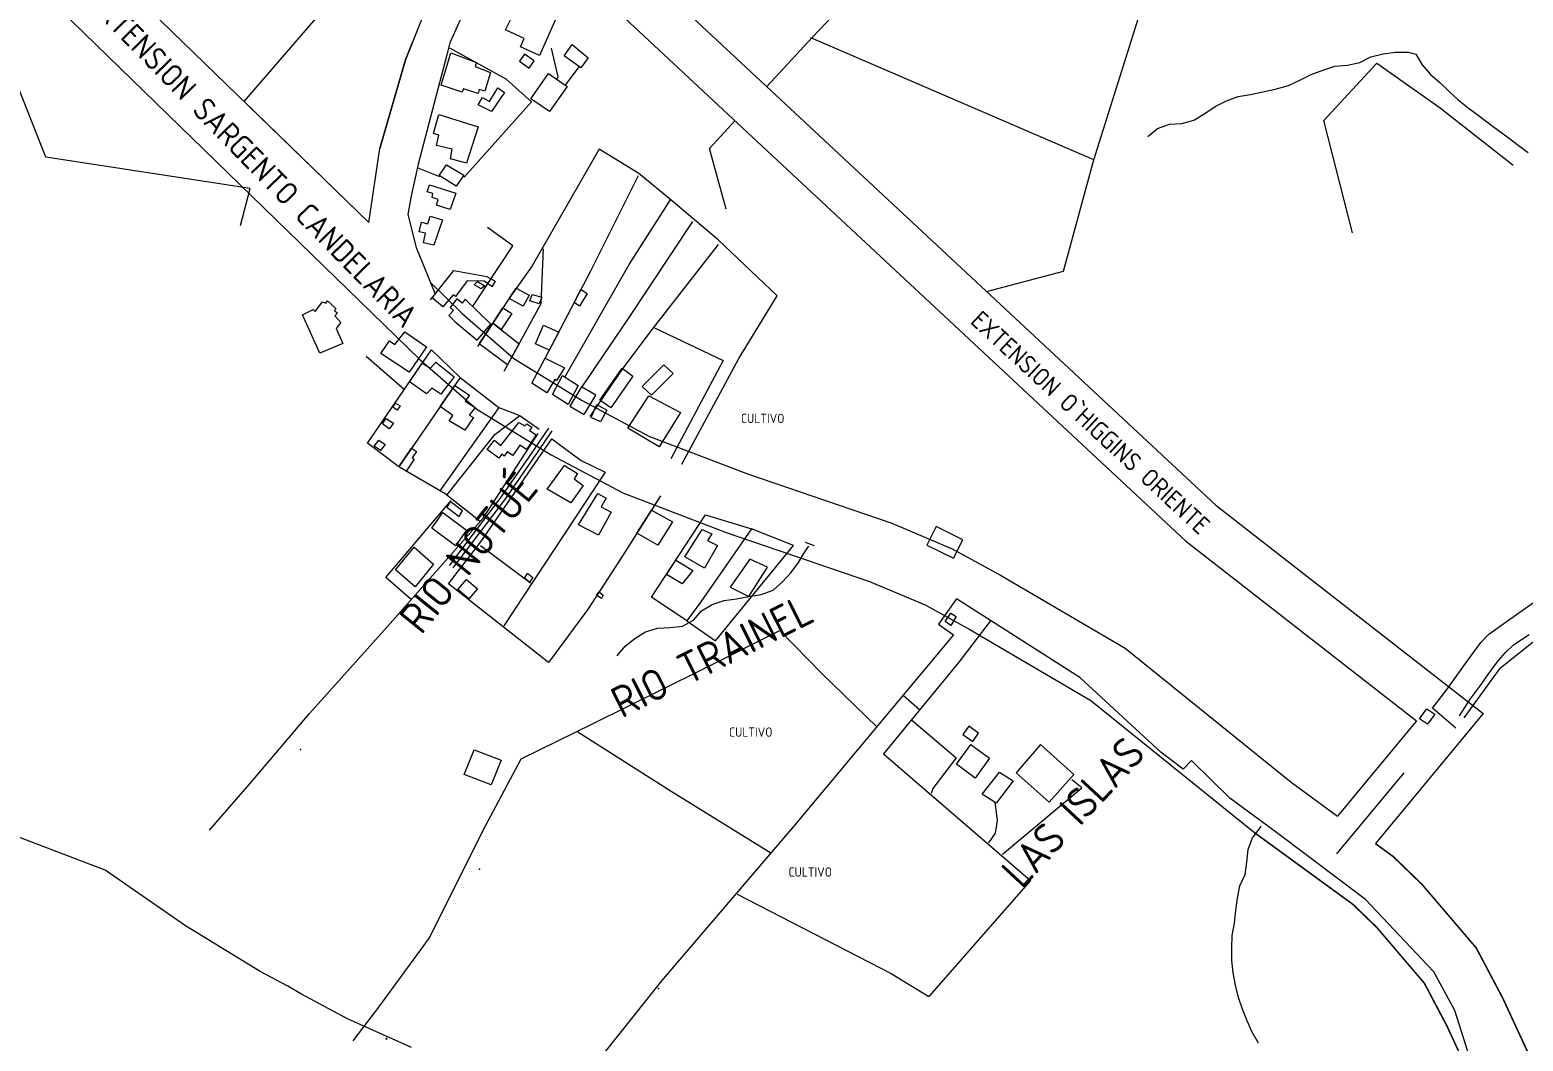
# Model space of a CAD drawing. Header units: inches. Extents: x 725.5 to 800.4, y -655.3 to -591.9.
# Drawn here: x 732.13 to 740.86, y -612.09 to -606.18 of the extents above; entities that cross this region are included whole.
import ezdxf

# ---------------------------------------------------------------- set-up
doc = ezdxf.new("R2010")
doc.units = ezdxf.units.IN
doc.header["$MEASUREMENT"] = 0
doc.layers.add('DIBUJO', color=2, linetype='Continuous')
doc.layers.add('escaleras', color=2, linetype='Continuous')
doc.styles.get("Standard").update_dxf_attribs({"font": 'isocp2.shx'})

# ---------------------------------------------------------------- blocks, each defined once
blk = doc.blocks.new('CRUZ')
at = {"layer": 'DIBUJO', "color": 7, "lineweight": -3}
for p, q in [((-0.2186156304733231, 0), (0.2186156304733231, 0)), ((0, 0.2186156304733231), (0, -0.2186156304733231))]:
    blk.add_line(p, q, dxfattribs=at)
at = {"layer": 'DIBUJO', "color": 7, "lineweight": -3, "const_width": 0.05}
blk.add_lwpolyline([(-0.025000000000091, 0, 1), (0.025000000000091, 0, 1)], format="xyb", close=True, dxfattribs=at)

msp = doc.modelspace()

# ---------------------------------------------------------------- linework, layer by layer
at = {"layer": 'escaleras', "color": 7, "lineweight": 13}
for p, q in [((734.4500218002029, -607.1266666571921, -0.4768316706453121), (734.463285474467, -607.0852222443268, -0.4768316706453121)), ((734.463285474467, -607.0852222443268, -0.4768316706453121), (734.617039804503, -607.1344290543478, -0.4768316706453121)), ((734.4831987364961, -607.136124426023, -0.4768316706453121), (734.4500218002029, -607.1266666571921, -0.4768316706453121)), ((734.4784583957874, -607.1597676691217, -0.4768316706453121), (734.4831987364961, -607.136124426023, -0.4768316706453121)), ((734.5132099969819, -607.1708005537791, -0.4768316706453121), (734.4784583957874, -607.1597676691217, -0.4768316706453121)), ((734.503734764232, -607.2039015657089, -0.4768316706453121), (734.5132099969819, -607.1708005537791, -0.4768316706453121)), ((734.617039804503, -607.1344290543478, -0.4768316706453121), (734.5843042102761, -607.2291199246337, -0.4768316706453121)), ((734.4530785026595, -607.3135984795852, -0.4768316706453121), (734.4672995247855, -607.2678894671718, -0.4768316706453121)), ((734.4672995247855, -607.2678894671718, -0.4768316706453121), (734.5383882894121, -607.2899552364862, -0.4768316706453121)), ((734.5843042102761, -607.2291199246337, -0.4768316706453121), (734.503734764232, -607.2039015657089, -0.4768316706453121)), ((734.4025257657688, -607.3593074919982, -0.4768316706453121), (734.4167467878948, -607.3041407107543, -0.4768316706453121)), ((734.4404430427708, -607.3687652608292, -0.4768316706453121), (734.4025257657688, -607.3593074919982, -0.4768316706453121)), ((734.4167467878948, -607.3041407107543, -0.4768316706453121), (734.4530785026595, -607.3135984795852, -0.4768316706453121)), ((734.4278021342147, -607.4239320420737, -0.4768316706453121), (734.4404430427708, -607.3687652608292, -0.4768316706453121)), ((734.5383882894121, -607.2899552364862, -0.4768316706453121), (734.4878355525216, -607.4381175163414, -0.4768316706453121)), ((734.4878355525216, -607.4381175163414, -0.4768316706453121), (734.4278021342147, -607.4239320420737, -0.4768316706453121)), ((735.3334813197082, -609.0720324879547, -0.4768316706453121), (735.4473814564835, -608.889674432319, -0.4768316706453121)), ((735.4473814564835, -608.889674432319, -0.4768316706453121), (735.4950603350864, -608.916103022656, -0.4768316706453121)), ((735.4950603350864, -608.916103022656, -0.4768316706453121), (735.4659230143582, -608.9663177710112, -0.4768316706453121)), ((735.5241976558146, -608.9980319371772, -0.4768316706453121), (735.4500306026208, -609.1328183879677, -0.4768316706453121)), ((735.4659230143582, -608.9663177710112, -0.4768316706453121), (735.5241976558146, -608.9980319371772, -0.4768316706453121)), ((735.4500306026208, -609.1328183879677, -0.4768316706453121), (735.3334813197082, -609.0720324879547, -0.4768316706453121)), ((735.9564546568204, -609.2601284372646, -0.4768316706453121), (736.0571107063007, -609.098913396137, -0.4768316706453121)), ((736.0571107063007, -609.098913396137, -0.4768316706453121), (736.1127362016198, -609.1253423420698, -0.4768316706453121)), ((736.5917033022906, -609.1930321343544, -0.4768316706453121), (736.3448551141676, -609.0964635882998, 0.3882484849731254)), ((736.1471709929272, -609.1940569614225, -0.4768316706453121), (736.0703547935962, -609.3262002687028, -0.4768316706453121)), ((736.1127362016198, -609.1253423420698, -0.4768316706453121), (736.0888963514708, -609.1649852275751, -0.4768316706453121)), ((736.0888963514708, -609.1649852275751, -0.4768316706453121), (736.1471709929272, -609.1940569614225, -0.4768316706453121)), ((736.1340712488391, -609.7503797997751, 0.4344534856046879), (736.5917033022906, -609.1930321343544, -0.4768316706453121)), ((736.0703547935962, -609.3262002687028, -0.4768316706453121), (735.9564546568204, -609.2601284372646, -0.4768316706453121)), ((736.3345405634576, -609.2730066944114, -0.4768316706453121), (736.2209880038583, -609.4362873914854, -0.4768316706453121)), ((736.4380733687151, -609.3196580173503, -0.4768316706453121), (736.3345405634576, -609.2730066944114, -0.4768316706453121)), ((736.3304076904299, -609.4910331110568, -0.4768316706453121), (736.4380733687151, -609.3196580173503, -0.4768316706453121)), ((736.2209880038583, -609.4362873914854, -0.4768316706453121), (736.3304076904299, -609.4910331110568, -0.4768316706453121)), ((735.9666510699268, -609.633492424058, 0.382775634387342), (736.1340712488391, -609.7503797997751, 0.4344534856046879))]:
    msp.add_line(p, q, dxfattribs=at)
at = {"layer": 'escaleras', "color": 7, "lineweight": 13, "elevation": -0.4768316706453121}
for points in [[(735.1110865267359, -605.2771843661976), (739.0596670866452, -608.9583581436352), (740.6217878354164, -610.1759529942744), (739.992765330595, -610.9354973007097)], [(732.0608358848755, -605.3181414006915), (734.1075089342246, -607.3065972096322)], [(733.3792185060754, -606.5990228694562), (734.5068266897885, -605.2907929932352), (734.5874109618047, -605.4043673917511), (734.6339364432014, -605.5709306163379), (734.322232084535, -606.3544724572752), (734.1720474427472, -606.8741651864877)], [(734.9414293226957, -605.4927800474036), (738.8820762230874, -609.1665574506428), (740.2316211610533, -610.2184601082741), (739.7713354287224, -610.7742548606799)], [(731.808736829929, -605.5814352125187), (734.4069671519329, -608.105759348412), (734.7400492522565, -608.3957266312491), (735.1733018277376, -608.6630206212384), (735.5936807254678, -608.8864052276037), (736.1972505726435, -609.1172147144445), (737.0354989550084, -609.4033033876945), (737.3596840837091, -609.5407676885828), (737.6212997154717, -609.6838445533928), (738.329562788568, -610.098484134307), (739.2847458826801, -610.8708433589604)], [(733.3792185060754, -606.5990228694562), (734.1075089342246, -607.3065972096322), (734.1720474427472, -606.8741651864877), (734.322232084535, -606.3544724572752), (734.3649828377568, -606.2470084358401)], [(734.4683454862814, -607.657169831988), (734.653824992144, -607.8373734072436), (734.9568624373615, -608.1011850756017), (735.3547099740805, -608.3466360238865), (735.7448767920098, -608.553966271691), (736.3212593972854, -608.7743791600567), (737.1656875811702, -609.0625769590223), (737.5186787546355, -609.2122558942523), (737.8008700115503, -609.3665855114975), (738.5290210196071, -609.7928681179072), (739.4993189614397, -610.576175926705)], [(739.4993189614397, -610.576175926705), (739.7713354287224, -610.7742548606799)], [(740.1577124973253, -610.5220142349443), (739.7655757404809, -610.995519139335)]]:
    msp.add_lwpolyline(points, dxfattribs=at)
at = {"layer": 'escaleras', "color": 7, "lineweight": 13, "elevation": -0.4768316706453121, "flags": 128}
for points in [[(738.6620166786616, -606.8025414538296), (738.7191663780502, -606.7565073920673), (738.7884233208966, -606.7308651764636), (738.861400512491, -606.7276956355769), (738.9318911349571, -606.70751914432), (738.9949031682082, -606.6688866134883), (739.0558399682258, -606.6279491509106), (739.1219122792862, -606.59538661761), (739.1901937460503, -606.5690171053315), (739.2624153911228, -606.5577077284651), (739.3341397114324, -606.5429969797684), (739.4056153784755, -606.52658551782), (739.4851050329869, -606.505542212125), (739.5514259973179, -606.4746803556329), (739.6170105885662, -606.4417541648713), (739.6856554758491, -606.4148979716576), (739.7554097070066, -606.3926571279013), (739.8283773118803, -606.3864498361513), (739.9004650344848, -606.3712523882897), (739.9660496257331, -606.338326197528), (740.0369132372126, -606.3207007579359), (740.1102346576625, -606.3109690161743), (740.1834605025253, -606.3095001520793), (740.2296032988305, -606.3219323598285), (740.2666613476093, -606.38517221436), (740.3139137794005, -606.4408600301042), (740.3698973983035, -606.4879048529089), (740.4221226767418, -606.5389663108554), (740.4764136199173, -606.5892949679484), (740.5343385860401, -606.6347566515034), (740.59213919819, -606.6793679784325), (740.6506666331559, -606.723005925211), (740.7095574521907, -606.7661571910718), (740.7680848689324, -606.8097951196371), (740.8266123038983, -606.8534330664495), (740.885503122933, -606.8965843140631)], [(734.5806254596291, -609.3092107628179), (734.5872230001296, -609.3003747596977), (734.8820464391763, -608.911617486559), (735.0434766314029, -608.6781672073221), (735.1598057902864, -608.5081375815932)], [(734.6008151280721, -609.3242857339725), (734.6073563511494, -609.3155251852437), (734.9024566933033, -608.9264027783802), (735.0642367279004, -608.6924465718383), (735.1806012811016, -608.5223652397992)], [(735.5597836993146, -609.8377567548999), (735.6058303914873, -609.7811713779472), (735.6631044448511, -609.7359876728109), (735.7257530758054, -609.6978418411779), (735.7955073069629, -609.6756010156515), (735.8689722365993, -609.6727951139789), (735.9416911882046, -609.6648871272071), (736.006175985847, -609.6303832831445), (736.0531981358806, -609.5745252028668), (736.1159711025842, -609.5372297278595), (736.1860887542605, -609.5145022031514), (736.258434716852, -609.504043182928), (736.3304076904299, -609.4910331110568), (736.4025049997551, -609.4788733957951), (736.471522857828, -609.4545682177858), (736.5265973239846, -609.406229224244), (736.5760581277685, -609.3521893948111), (736.6200295867094, -609.2932990678655), (736.6577848962113, -609.230531641771), (736.6799427401096, -609.1978054052229)], [(734.3579878698827, -612.1272631009491), (733.9844377207849, -611.9598521291534), (733.7148487524366, -611.8158073796283), (733.6345446713568, -611.7693117637784), (733.4726262172305, -611.6835868047523), (733.0361081249139, -611.4154004355901), (732.5665276244143, -611.0898975495979), (727.778005411705, -609.2640852981898)], [(739.3081268943918, -612.1014039551796), (739.2719199677244, -612.0380410407143), (739.2417856995291, -611.9716294217355), (739.2161461448876, -611.9032655201142), (739.1925722549851, -611.8341688176391), (739.1748319387879, -611.7633604482621), (739.1617106718851, -611.6914501346553), (739.15284503376, -611.6189245942141), (739.1521273055693, -611.5456552810386), (739.1544506817525, -611.4723804637187), (739.1678483232172, -611.4005437819528), (739.1757661883275, -611.3268943353082), (739.1859983896734, -611.2542127828317), (739.2007348912915, -611.1826166985762), (739.231422929247, -611.1160952150539), (739.2411673925506, -611.0430500233632), (739.2483584712991, -610.9703739750483), (739.2730790313137, -610.901676087433), (739.3180259298831, -610.8435130571623), (739.3252939393245, -610.8337791283337)]]:
    msp.add_lwpolyline(points, dxfattribs=at)
at = {"layer": 'escaleras', "color": 7, "lineweight": 13, "const_width": 0.009112851562500001, "elevation": -0.4768316706453121}
for points in [[(739.2847458826801, -610.8708433589604), (739.861068200002, -611.2905139450132), (739.9995484365999, -611.424320023449), (740.278324446047, -611.7510016994515), (740.4102998141458, -612.0006793089432), (740.6285280414344, -612.4724234758627)], [(739.992765330595, -610.9354973007097), (740.0961299137172, -611.0107660763099), (740.2654452607238, -611.1743664799378), (740.581758058408, -611.5450353731944), (740.7370759138199, -611.8388734689582), (740.960038701888, -612.3208523404313)]]:
    msp.add_lwpolyline(points, dxfattribs=at)
at = {"layer": 'escaleras', "color": 7, "lineweight": 13}
for points in [[(733.3581267628967, -607.3235961533678, 0.3403300130879687), (733.4154183129349, -607.1071176124291, 0.3345597372528913), (732.2198735538782, -606.9238492369094, 0.3555150310321099), (732.0570942768795, -606.5089352365964, 0.3236265753650789), (731.9978646420236, -605.5361985500227, 0.3151229726066405), (732.7171147137501, -604.4388205810476, 0.3382041306240627)], [(735.1049025728397, -605.4936563689515, 0.3054046267349222), (734.9507134160143, -605.4737849030595, 0.3306116672162507), (734.7240371202972, -605.9375619040848, 0.3585519617181255), (734.581212473075, -606.254975701202, 0.3822405095178903), (734.5634190471771, -606.3253276442871, 0.3770776052394534), (734.3974520400268, -606.9655344818725, 0.3828479539773441), (734.3539721829768, -607.1597493969474, 0.3770776052394534), (734.3364601801611, -607.2587819625965, 0.3713073294043758), (734.3842319169108, -607.4521105434966, 0.3634111711053911), (734.4933687576992, -607.7181737136575, 0.3597667777342183)], [(736.4344016012642, -606.5108815588296, 0.2501865674428834), (736.7012104771159, -606.2224696128965, 0.2736229736882037), (737.3163471128001, -605.5762499700563, 0.361188382577969)], [(737.718935600261, -607.7084240178451, 0.2018953244281753), (738.1687970384088, -607.5902104323518, 0.176936238283985), (738.3473290822282, -606.9402947627061, 0.1924425935999226), (738.6529259348757, -605.9646239201907, 0.2252795695346883)], [(738.3473290822282, -606.9402947627061, 0.1942668771285166), (736.6925844523098, -606.2258874790163, 0.2678461001485941)], [(734.5789493692926, -606.2840693911064, 0.3649296820126567), (734.908709549306, -606.4664383099466, 0.3685740753838281), (735.0588260269648, -606.6009327901868, 0.3533890756653906), (734.6647434585468, -607.0413987159701, 0.3533890756653906)], [(735.20661258541, -606.4674716890767, 0.3597667777342183), (735.2152137503566, -606.4536748864807, 0.3576408952703125), (735.1752200328996, -606.28693939256, 0.3576408952703125)], [(735.2583751132443, -606.5037350243113, 0.3227155089172661), (735.3382444638307, -606.3962702277458, 0.3205895535505479)], [(739.858957654157, -607.3654018337775, -0.01066045011335959), (739.6908407430647, -606.7089431367233, 0.04041936110734468), (740.0003437101809, -606.3737452270481, -0.01370091658578132), (740.3710938063608, -606.6357805350502, -0.08758421723679644), (740.7969383076115, -606.9714730174035, -0.08758421723679644)], [(736.1963920905262, -607.2280272367967, 0.2024760983300782), (736.0989305440289, -606.873515148558, 0.22071889716461), (736.248749523862, -606.711565575578, 0.2338789483938806)], [(735.9376385026335, -608.718114868414, 0.3785190031967972), (736.2707905224491, -608.0994851127112, 0.3265270502117973), (736.4946830242699, -607.7345503098547, 0.2115974977473448), (736.1509773928329, -607.4078227592516, 0.2280160312789847), (735.8753245138121, -607.1750211327804, 0.2371374306962499), (735.6870133778527, -607.0194637177456, 0.2137258224554696), (735.4555624946881, -606.8779579006249, 0.2125096759630472), (735.0622399198678, -607.5582744987264, 0.2733189325086729), (734.926605549461, -607.7511130451367, 0.3371686919781257), (734.7435571399554, -608.0298233952187, 0.361188382577969)], [(734.3943111317025, -606.9865010026851, 0.376773910348282), (734.5217491664803, -607.0371925699925, 0.3710036345132035)], [(735.1384036569447, -608.0988824069411, 0.3572357743412502), (735.4034380043918, -607.5914380974799, 0.2578125954184373), (735.6852251265376, -607.0310104114872, 0.2143339594916411)], [(735.2549152368903, -608.2103144834252, 0.3508507637654692), (735.6309093417287, -607.5511719239854, 0.2462588301135165), (735.8708202135421, -607.1739356828064, 0.2264957889299227)], [(734.7182215353644, -607.7926579522035, 0.3385078255152341), (734.9497718215133, -607.4425596371552, 0.275945821325782), (734.8013590643576, -607.3347738859834, 0.2887011890120311)], [(735.3548420831193, -608.2666362073433, 0.3675733202509378), (735.6261872260792, -607.8666207898193, 0.3110206948958596), (736.0025931771291, -607.2994606748781, 0.1805848053411716)], [(734.8988011822536, -608.1742918003739, 0.3807219986106247), (735.1152661997301, -607.7799941322205, 0.299938045791016), (735.1292156061314, -607.4595639994643, 0.2610645711756255)], [(735.4025830184316, -608.4386083467481, 0.3879444437935946), (735.5908721195182, -608.1630478173532, 0.3776068978839069), (735.7585240564707, -607.9395308926048, 0.3186218519640631), (736.1521538437418, -607.4337022917312, 0.2070368436029685)], [(734.4696566622902, -607.7572782537534, 0.3634111711053911), (734.4778347722173, -607.7459398980275, 0.3634111711053911)], [(735.7779277779166, -607.9206617674761, 0.3189258931435939), (736.180446532214, -608.1116777982539, 0.3426415425639063), (735.8741883781558, -608.6874658334693, 0.3925051890664848)], [(734.7582477857031, -609.0538361291633, 0.5199006486001565), (734.5544399905018, -608.8911858354672, 0.5119953956753124), (734.282775915964, -608.7333224497927, 0.4761179168167194), (734.1004988911183, -608.5951564016318, 0.4487537732420323), (734.4736917418335, -608.0506029932225, 0.3867282973011721)], [(734.4736917418335, -608.0506029932225, 0.3867282973011721), (734.6424364919474, -608.2120282098348, 0.4004103690885157), (734.868398303648, -608.3873237697338, 0.4274704714836721), (734.9907987358569, -608.4338841169007, 0.4308149973613279), (735.104668974002, -608.5142396745815, 0.4162207655839854)], [(734.3149007225489, -608.2823067580189, 0.4335656387026567), (734.0917971749657, -608.0880396992136, 0.4311360795732815)], [(734.6424364919474, -608.2120282098348, 0.4004103690885157), (734.282775915964, -608.7333224497927, 0.4870635997625787)], [(734.868398303648, -608.3873237697338, 0.4274704714836721), (734.6358699169169, -608.7139984840156, 0.4974012185750787), (734.5240699910644, -608.8735378871174, 0.5071306821257034)], [(734.5645899757005, -608.8992861034031, 0.5135156380243755), (734.8471115390072, -608.5419231324702, 0.4572670356231248), (734.8535475815528, -608.5383877105785, 0.4572670356231248), (734.9907987358569, -608.4338841169007, 0.4308149973613279)], [(733.1766844570299, -610.8573996031253, 0.5338867615670307), (733.4109728452348, -610.5873454414078, 0.6095942910695312), (733.7620754694117, -610.1740628784435, 0.5576024109873435), (734.2338656195402, -609.6499881069808, 0.5500012539191413), (734.7764041218024, -609.0331948277952, 0.5189884703844527), (735.0976879464818, -608.5378252653747, 0.4092277455519535)], [(735.8130219889582, -608.9037369477095, 0.3876404026140624), (735.5981665926782, -609.2413156445161, 0.4633479503422662), (735.3868112786519, -609.5701392967724, 0.4828069685720312), (735.1593321771657, -609.8778492921273, 0.4642601285579697), (734.5736178590354, -609.4176546441588, 0.5527376427606255), (734.7635807357915, -609.1713750190904, 0.5287179521607822), (735.1788036982299, -608.5695144047551, 0.4077075032028904), (735.3499964154316, -608.6971554009638, 0.4232138402931258), (735.4888840373934, -608.7643426876373, 0.4232138402931258), (734.8976035166239, -609.6630060159216, 0.5022659138989854)], [(734.3585982309459, -609.5103907032446, 0.547872856308203), (734.2083203464596, -609.3801602173552, 0.5536498027506246), (734.5902068393408, -608.9307335335099, 0.5089549656542972)], [(740.5120132843837, -610.2002691066479, 0.1954830782980477), (740.723483602596, -609.907898300462, 0.1942668771285166), (740.9632522956987, -609.7169373477623, 0.194570900082344), (741.1512746089418, -609.5881615463729, 0.1723755112367967), (741.4339538063538, -609.4261640244572, 0.1149107623431249), (742.0557742447884, -609.1851799321228, 0.04923670111937584), (742.2656011149006, -609.1044827701053, 0.03920315993781354), (742.770014435239, -609.0115885665734, -0.01643734187867096), (743.1372045959564, -608.9163905065989, -0.03741652955468711)], [(735.0526413533169, -609.4126581405343, 0.5034821332942186), (734.7619551488785, -609.1959229999237, 0.527197709811719)], [(736.6587025785902, -609.1743923024567, 0.3368646507985937), (736.711797915641, -609.1927659436244, 0.3377767561114853)], [(740.4631837095982, -610.2615983971708, 0.206124665387266), (740.3259597480445, -610.1433738562988, 0.2006518148014854), (740.4110050525114, -610.0325245102152, 0.2109894336139853), (740.5288519568222, -609.8696095975278, 0.22071889716461), (740.6080636693623, -609.7604719365934, 0.2216310753803125), (740.6547415905379, -609.71117602073, 0.2216310753803125), (740.7842466023071, -609.6190804493002, 0.2076449077363279), (741.0078249112304, -609.4630221554892, 0.1787605218125791)], [(740.5555015070294, -612.2245495452843, 0.3940253585127348), (740.4562232224472, -611.9111111749818, 0.3554114908126562), (740.3331330202811, -611.6844740463066, 0.3554114908126562), (739.9336538211674, -611.261611178951, 0.3423375013843756), (739.4215292787397, -610.8767414118613, 0.3228785560574225), (739.1423095020359, -610.6700709237027, 0.3508507637654692), (738.916567328284, -610.4487226206853, 0.3827756343873434), (738.8684358161546, -610.499965314995, 0.3912889696712505), (738.7399145549404, -610.4026247871822, 0.3949375367284383), (738.2644838752898, -609.9655609075893, 0.3845999179159373), (737.5427704904333, -609.5054903766624, 0.4037548949661716), (737.4391057894265, -609.6524618452269, 0.4612196438598434), (737.5253094102296, -609.7159774728796, 0.4600034973674224), (736.5901069918318, -610.836288916998, 0.5819261245410153), (735.8184347858507, -611.7375867342315, 0.6597619787516408), (735.309425216568, -612.3786214926056, 0.7144903934809382)], [(737.7400039829047, -609.6358790616544, 0.3849040319982815), (737.5571943847897, -609.8746121338507, 0.4946647568307808), (737.1175559606086, -610.4105368382958, 0.5296301303764847), (737.9752989766946, -611.1500780409332, 0.4314230797203908), (737.3818652531336, -611.8289334115121, 0.4980092827084383)], [(734.0176090129788, -612.0882366866231, 0.7746915858932032), (734.1673395978235, -611.8907553063555, 0.73638177759836), (734.4631188109681, -611.4854708016201, 0.7366857276493756), (734.7732988447294, -610.8636292395794, 0.6357423063775006), (734.9985871802481, -610.4398810040228, 0.5907434281016412), (735.4190726139808, -610.2336479145131, 0.542400096850938), (736.048332784432, -609.9216884689026, 0.5080427874385935), (736.5107051123066, -609.6898626101291, 0.4563549303102343), (736.7589306956925, -609.9431274728423, 0.541791941589063), (737.0778851479313, -610.2519625408377, 0.5311503727255465)], [(740.4833903826222, -610.1887773269477, 0.1860576377012504), (740.5465837251676, -610.0919411225657, 0.1860576377012504), (740.6161079661766, -609.9967946230948, 0.1814969106540633), (740.6359706655046, -609.9691759575775, 0.1796726271254693), (740.6815104644239, -609.9061514579647, 0.1796726271254693), (740.712036111365, -609.865268909412, 0.1775443024173445), (740.755672909945, -609.8159784977274, 0.1760240600682814), (740.7990898154148, -609.7741005888367, 0.1741997765396874), (740.8911070527764, -609.713908381695, 0.1614298100652355)], [(737.23109279597, -610.0684297650537, 0.5275018056683597), (737.328694370541, -610.1531564842206, 0.5199006486001565)], [(737.2806260651495, -610.2117523567051, 0.5250693851035945), (737.5411988151492, -610.4339522192454, 0.5107792491828912), (737.4058895183846, -610.6141531178123, 0.5056104397766414), (737.3957622241848, -610.6429693031441, 0.5056104397766414)], [(736.458111856923, -610.9904566221709, 0.5883110804396875), (735.8760076860675, -610.6304038472872, 0.5983445851698445), (735.3303068056044, -610.2833843820661, 0.5509133592320318)], [(737.8120531581485, -610.9965410362369, 0.4694289379642187), (738.2766144294211, -610.6102718267283, 0.411660093213907), (738.2184408282557, -610.5631094481515, 0.4259502291346101)], [(737.7324099156365, -610.9303403433182, 0.478854378561016), (737.77237438084, -610.8737659382455, 0.460611561500782), (737.7841845088849, -610.7999879457013, 0.4615236668136724), (737.7686435065069, -610.6936946426689, 0.4645641697375006)], [(736.2618126139931, -611.2302101697196, 0.6026012892632041), (737.160895734903, -611.6937271811089, 0.5408798362761725), (737.3818652531336, -611.8289334115121, 0.5025699550785162)]]:
    msp.add_polyline3d(points, dxfattribs=at)
for points in [[(735.2149490402466, -606.0848263872731, 0.3805054043546879), (735.1050480504022, -606.3299620943079, 0.393263396542188), (734.9951470605581, -606.2800236677415, 0.3941746816984372), (735.0161066191521, -606.2313610403988, 0.3941746816984372), (734.9067524004021, -606.1792355294554, 0.390529541073438), (734.9433860636838, -606.1050569177479, 0.390529541073438), (734.9118555972776, -606.0884715279016, 0.390529541073438), (734.9348199832154, -606.052202378679, 0.3898005129484384), (734.9078459425884, -606.0403556716575, 0.3898005129484384), (734.9552327707153, -605.9574287224252, 0.3989133645109378), (735.2149490402466, -606.0848263872731, 0.3805054043546879)], [(734.737800132433, -606.3700586411862, 0.4189616379484377), (734.7290517949334, -606.3944810833709, 0.4189616379484377), (734.8190867683697, -606.4281986341455, 0.4189616379484377), (734.7855514746205, -606.5386463950924, 0.4189616379484377), (734.7538387511831, -606.528622258377, 0.4284390035734376), (734.7465484699327, -606.5519511583649, 0.4262519191984375), (734.6621634644638, -606.5247948607215, 0.4198729231046882), (734.6534151269643, -606.5432028208737, 0.4198729231046882), (734.5307561449331, -606.5034707880498, 0.414405212167188), (734.5867090535262, -606.313741218533, 0.4220600074796882), (734.737800132433, -606.3700586411862, 0.4189616379484377)], [(735.0740643550884, -606.3616748177494, 0.3814166895109385), (735.0184759605584, -606.3215782708711, 0.3786828340421884), (734.9885858074332, -606.3629506169566, 0.3786828340421884), (735.0449032300887, -606.4034116779064, 0.3786828340421884), (735.0740643550884, -606.3616748177494, 0.3814166895109385)], [(735.3483611871205, -606.4019536216549, 0.3196315559171874), (735.2503069043078, -606.331420150559, 0.3382217731046882), (735.2964179332147, -606.2663543903975, 0.3382217731046882), (735.3902803043089, -606.343813628679, 0.3136170738859384), (735.3483611871205, -606.4019536216549, 0.3196315559171874)], [(735.2679858363388, -606.510396555252, 0.3641022715421873), (735.1635525574329, -606.657113465405, 0.3641022715421873), (735.0551096238398, -606.5832993677521, 0.3641022715421873), (735.1589961316516, -606.434030859151, 0.3706635246671877), (735.2679858363388, -606.510396555252, 0.3641022715421873)], [(734.9021959746208, -606.5450253911795, 0.3980020793546872), (734.8261947925889, -606.6565666943065, 0.3980020793546872), (734.7478242691526, -606.6179282036796, 0.3980020793546872), (734.7737047675889, -606.575826829468, 0.3980020793546872), (734.8138013144651, -606.5980621872759, 0.4134939270109376), (734.8622816847759, -606.5184158646175, 0.4134939270109376), (734.9021959746208, -606.5450253911795, 0.3980020793546872)], [(734.7467307269641, -606.7460548966528, 0.4102133004484387), (734.6796601394652, -606.958384338049, 0.4058391316984384), (734.5847042261825, -606.9343264099356, 0.4122181277921879), (734.5952751339964, -606.8761864169595, 0.4122181277921879), (734.5043288754028, -606.856320400556, 0.4122181277921879), (734.5178158957151, -606.7945352669682, 0.4122181277921879), (734.4868322004014, -606.7865159575856, 0.4122181277921879), (734.5170868675895, -606.6740633693058, 0.4162277824796876), (734.7467307269641, -606.7460548966528, 0.4102133004484387)], [(734.663074749621, -607.0281887810194, 0.3877956856046878), (734.618239519934, -607.0932545411808, 0.3856086012296878), (734.5203674941529, -607.0318339216474, 0.3856086012296878), (734.5628333824334, -606.9687729888357, 0.3856086012296878), (734.663074749621, -607.0281887810194, 0.3877956856046878)], [(734.6831230230581, -607.6460401169635, 0.3509797652921881), (734.614594379308, -607.7380799177414, 0.3622797012296878), (734.601289616027, -607.7293315802502, 0.3622797012296878), (734.5411447957135, -607.7984069950944, 0.3823279746671877), (734.4775370918076, -607.7464637411781, 0.3697522395109384), (734.605299270714, -607.586806581807, 0.3506152512296876), (734.797398181652, -607.6205241325815, 0.3035929371671872), (734.8458785519653, -607.647862687269, 0.3035929371671872), (734.8280173629009, -607.6808512099349, 0.3035929371671872), (734.8269238207145, -607.6792108966563, 0.3035929371671872), (734.7820885910278, -607.6491384864931, 0.3035929371671872), (734.6831230230581, -607.6460401169635, 0.3509797652921881)], [(734.765320944152, -607.6932446880543, 0.3187202707609382), (734.7237663410265, -607.6708270732194, 0.3187202707609382), (734.7443613855579, -607.6495030005644, 0.3096074191984375), (734.7855514746205, -607.6764770411808, 0.3096074191984375), (734.765320944152, -607.6932446880543, 0.3187202707609382)], [(734.9696310761824, -607.6897818044702, 0.302134880917188), (735.0463612863401, -607.7298783513316, 0.302134880917188), (735.010821165245, -607.7953086255646, 0.302134880917188), (734.9280764730591, -607.7490153396262, 0.302134880917188), (734.9696310761824, -607.6897818044702, 0.302134880917188)], [(735.3837190511841, -607.7214945278948, 0.3001300535734375), (735.3401596207152, -607.7951263685204, 0.2955736277921879), (735.3080823832149, -607.7738022958656, 0.2873720613859375), (735.347632158995, -607.6981656279071, 0.2955736277921879), (735.3837190511841, -607.7214945278948, 0.3001300535734375)], [(733.9160031785274, -607.8075198466571, 0.4800177434171878), (733.9068903269648, -607.8211891240009, 0.4800177434171878), (733.9254805441526, -607.8339471161746, 0.4800177434171878), (733.9103532105577, -607.8507147630653, 0.4800177434171878), (733.9449820464956, -607.8899000247739, 0.4763726027921887), (733.9180080058708, -607.9259869169696, 0.4763726027921887), (733.9559174683702, -608.0125590068131, 0.5018885871671886), (733.8219585504017, -608.0697877146197, 0.5018885871671886), (733.7197123558708, -607.8459760802399, 0.4614275262296871), (733.7825910316512, -607.8148101278969, 0.4654371809171883), (733.7948022527456, -607.8259278068093, 0.4654371809171883), (733.8365391129026, -607.7690636130573, 0.4594226988859379), (733.8564051293084, -607.7779942075923, 0.4873080246671877), (733.8675228082144, -607.763595902123, 0.4873080246671877), (733.9160031785274, -607.8075198466571, 0.4800177434171878)], [(734.822185137902, -607.8990128763365, 0.3939924246671876), (734.6718230871205, -607.7535717654077, 0.3708457816984372), (734.6532328699327, -607.7776296935211, 0.3661070988859378), (734.6229782027448, -607.7521137091566, 0.3630087293546873), (734.6226136886839, -607.7524782232108, 0.3630087293546873), (734.5834284269649, -607.8020521357059, 0.3630087293546873), (734.583063912902, -607.8025989068044, 0.3630087293546873), (734.6029299293077, -607.8195488107052, 0.369387725448438), (734.5754091175885, -607.849256706814, 0.369387725448438), (734.6135008371216, -607.8866193982169, 0.3898005129484384), (734.7407162449334, -607.9928752474369, 0.394903709823438), (734.822185137902, -607.8990128763365, 0.3939924246671876)], [(734.9448441199329, -607.8366809716504, 0.3134348168546875), (734.8810541589952, -607.9299965716523, 0.3203605840421883), (734.8329383027451, -607.8937274224294, 0.3203605840421883), (734.8921718379014, -607.8035101919573, 0.3203605840421883), (734.9448441199329, -607.8366809716504, 0.3134348168546875)], [(735.0487306277466, -607.7634136450957, 0.2937510574796881), (735.0640402183709, -607.7255041825946, 0.2937510574796881), (735.1190818418089, -607.7424540864953, 0.2937510574796881), (735.1037722511824, -607.7801812919696, 0.2937510574796881), (735.0487306277466, -607.7634136450957, 0.2937510574796881)], [(734.9863987230582, -608.0149283482175, 0.4085729871671885), (734.9185991074338, -608.1381341013384, 0.403834304354688), (734.7531097230575, -608.0151106052447, 0.403834304354688), (734.833302816808, -607.8929983943037, 0.403834304354688), (734.9863987230582, -608.0149283482175, 0.4085729871671885)], [(734.446188882433, -608.0326072802441, 0.4477582488859378), (734.3446717160276, -608.179688704468, 0.4477582488859378), (734.1775420183707, -608.0719747989967, 0.452132417635938), (734.2294852722765, -607.9977961872726, 0.452132417635938), (734.2595576824332, -608.0194847739987, 0.452132417635938), (734.3184267035265, -607.9451239052473, 0.452132417635938), (734.446188882433, -608.0326072802441, 0.4477582488859378)], [(735.1291059785264, -607.9050273583689, 0.3533491066984378), (735.2182296668078, -607.9460351904003, 0.3487926809171881), (735.1628235293093, -608.0519265255489, 0.3487926809171881), (735.0817191504016, -608.015292862272, 0.3487926809171881), (735.1291059785264, -607.9050273583689, 0.3533491066984378)], [(734.6069395839967, -608.2066627450841, 0.4262519191984375), (734.5296626027448, -608.3090911966488, 0.437734112167188), (734.4757145214953, -608.2742801036774, 0.437734112167188), (734.446188882433, -608.3069041122719, 0.4298970598234381), (734.3468588004025, -608.2358238700947, 0.4298970598234381), (734.420855155089, -608.1275631935247, 0.4326309152921881), (734.4695177824336, -608.1574533466434, 0.4326309152921881), (734.4990434214959, -608.1220954825906, 0.4326309152921881), (734.6069395839967, -608.2066627450841, 0.4262519191984375)], [(735.2530407597772, -608.155813033365, 0.3712102957609377), (735.2056539316524, -608.2296271310179, 0.3894359988859377), (735.1963588230585, -608.2227013638324, 0.3912585691984375), (735.1486074808712, -608.3007073732122, 0.4012827059171875), (735.0602128207155, -608.2454834927388, 0.3967262801359377), (735.1384010871202, -608.0989488396128, 0.3648312996671882), (735.2530407597772, -608.155813033365, 0.3712102957609377)], [(735.5887582113403, -608.1576356036876, 0.4220600074796882), (735.6520014011835, -608.204111146653, 0.4220600074796882), (735.522781166028, -608.3894665474328, 0.4220600074796882), (735.4595379761826, -608.3431732614946, 0.4220600074796882), (735.5887582113403, -608.1576356036876, 0.4220600074796882)], [(735.8874774855572, -608.1888015560306, 0.416592296542188), (735.7604443347766, -608.3152879357086, 0.4120358707609384), (735.7052204543072, -608.264255966962, 0.3830570027921885), (735.83225360509, -608.1377695872841, 0.4120358707609384), (735.8874774855572, -608.1888015560306, 0.416592296542188)], [(735.1826895457149, -608.310184738846, 0.4025585051359383), (735.2408295386826, -608.1997369778989, 0.4025585051359383), (735.3314112832156, -608.2582414849295, 0.4012827059171875), (735.2732712902455, -608.3686892458763, 0.4025585051359383), (735.1826895457149, -608.310184738846, 0.4025585051359383)], [(734.6966100433702, -608.3145589075831, 0.4661662090421878), (734.672369858215, -608.348823229456, 0.4699936066984378), (734.7294163089961, -608.387461720083, 0.452679188729688), (734.695516501184, -608.4319324357155, 0.4617920402921875), (734.720485714465, -608.4459662271136, 0.4617920402921875), (734.6689069746199, -608.519415810712, 0.4652549238859371), (734.5786897441523, -608.4643741872828, 0.475461317635938), (734.5998315597777, -608.4337550060213, 0.4707226348234373), (734.5260174621206, -608.3807182099248, 0.4545017590421878), (734.6100379535264, -608.2591527700822, 0.4541372449796888), (734.6966100433702, -608.3145589075831, 0.4661662090421878)], [(735.2831131699338, -608.3790778966462, 0.4094842723234378), (735.3665868902455, -608.4277405239884, 0.4094842723234378), (735.4352977910272, -608.3145589075831, 0.391623083260938), (735.3516418136841, -608.2657140232136, 0.4094842723234378), (735.2831131699338, -608.3790778966462, 0.4094842723234378)], [(735.9299433738397, -608.416622845093, 0.4249761199796879), (735.8061908496205, -608.616923322424, 0.450492104354688), (735.6226580191525, -608.5079336177453, 0.4490340481046877), (735.7453170011836, -608.319115333364, 0.4229712926359374), (735.9299433738397, -608.416622845093, 0.4249761199796879)], [(734.292363948059, -608.3768908122693, 0.4597872129484385), (734.2743205019655, -608.4020422825964, 0.4597872129484385), (734.249169031653, -608.3839988364988, 0.4566888434171876), (734.2646608793085, -608.3621279927453, 0.4566888434171876), (734.292363948059, -608.3768908122693, 0.4597872129484385)], [(735.4083237504025, -608.4452371989878, 0.3934456535734376), (735.440583244934, -608.3685069888323, 0.3930811395109373), (735.5001812941512, -608.4024067966508, 0.3930811395109373), (735.4628186027461, -608.4698418982167, 0.3930811395109373), (735.4083237504025, -608.4452371989878, 0.3934456535734376)], [(734.2520851441515, -608.478590235708, 0.4634323535734376), (734.2272981879017, -608.5117610154009, 0.4634323535734376), (734.1873838980588, -608.481870862282, 0.4550485301359377), (734.2101660269652, -608.4510694239935, 0.4570533574796884), (734.2520851441515, -608.478590235708, 0.4634323535734376)], [(735.0605773347761, -608.5010078505599, 0.4450243934171878), (735.0465435433717, -608.5208738669635, 0.4585114137296875), (735.086275576183, -608.5465721083723, 0.4585114137296875), (735.0295936394643, -608.6331441982161, 0.4617920402921875), (734.9902261207139, -608.606352414627, 0.4636146106046872), (734.9497650597768, -608.6668617489908, 0.4636146106046872), (734.9171410511823, -608.6468134755597, 0.4636146106046872), (734.9000088902461, -608.6714181747718, 0.4730919762296883), (734.8856105847766, -608.6601182388324, 0.4730919762296883), (734.8682961668085, -608.6830826247827, 0.4730919762296883), (734.7994030089957, -608.6316861419649, 0.4730919762296883), (734.8424156683704, -608.5786493458683, 0.4730919762296883), (734.8790493316516, -608.6079927279056, 0.4608807551359383), (734.9845761527462, -608.4747628380525, 0.4579646426359375), (735.0201162738391, -608.4940820833743, 0.4541372449796888), (735.0314162097765, -608.4822353763362, 0.4495808191984376), (735.0605773347761, -608.5010078505599, 0.4450243934171878)], [(734.2034225168088, -608.6038008161787, 0.4873080246671877), (734.1762662191529, -608.6380651380517, 0.4871257676359381), (734.1399970699323, -608.6125491536869, 0.4789242012296877), (734.1677001386826, -608.5781025747699, 0.4789242012296877), (734.2034225168088, -608.6038008161787, 0.4873080246671877)], [(734.3876843754024, -608.6444441341555, 0.4913176793546874), (734.3619861339954, -608.6810777974327, 0.4913176793546874), (734.372374784776, -608.6887325927439, 0.4913176793546874), (734.3268105269634, -608.7589015497686, 0.4913176793546874), (734.2827043254022, -608.7333855654035, 0.4761903457609376), (734.3579764793087, -608.6243958607081, 0.4807467715421875), (734.3876843754024, -608.6444441341555, 0.4913176793546874)], [(735.3283129136835, -608.7718417989865, 0.5046224426359376), (735.3086291543092, -608.8033722654008, 0.497149904354688), (735.3618482074329, -608.843104298208, 0.497149904354688), (735.288945394933, -608.9448037216468, 0.4913176793546874), (735.1509768222775, -608.8631525716556, 0.4958741051359385), (735.2528585027458, -608.7255485130653, 0.4964208762296884), (735.3283129136835, -608.7718417989865, 0.5046224426359376)], [(734.564473695714, -608.9683148786786, 0.5341480816984373), (734.6366474800884, -609.0229919880538, 0.5341480816984373), (734.6565134964962, -608.9914615216564, 0.5259465152921882), (734.5841574550905, -608.9367844122813, 0.5341480816984373), (734.564473695714, -608.9683148786786, 0.5341480816984373)], [(734.679477882434, -609.1040963669633, 0.5654962910734381), (734.6155056644649, -609.1957716536868, 0.5563834395109372), (734.4764435496211, -609.0913383747725, 0.5563834395109372), (734.5402335105588, -608.9996630880489, 0.5563834395109372), (734.679477882434, -609.1040963669633, 0.5654962910734381)], [(735.6742367589957, -609.1217752989899, 0.472727462167188), (735.760626591808, -608.9859938107054, 0.472727462167188), (735.8838323449331, -609.0550692255497, 0.4698113496671882), (735.7985360543071, -609.1915797419601, 0.472727462167188), (735.6742367589957, -609.1217752989899, 0.472727462167188)], [(736.3452185164629, -609.0959768891175, 0.3882484849731254), (736.3448551141678, -609.0964635882996, 0.3882484849731254), (736.0486552517959, -609.5226485821358, 0.3727421296571878), (735.9666510699268, -609.633492424058, 0.3827756343873434), (735.7612409438083, -609.4947342957206, 0.4210855338107031), (736.0758784013309, -609.0133504088492, 0.3821675702539852)], [(737.3703206918093, -609.1913974849327, 0.4003714207609382), (737.5257859394636, -609.2677631810341, 0.4003714207609382), (737.5808275629017, -609.1596847614913, 0.4003714207609382), (737.4253623152449, -609.0831368083627, 0.4003714207609382), (737.3703206918093, -609.1913974849327, 0.4003714207609382)], [(734.3787537808713, -609.4345283646177, 0.600489641073438), (734.26484313634, -609.3359273107086, 0.600489641073438), (734.3729215558702, -609.2036087060253, 0.600489641073438), (734.4868322004014, -609.302209759934, 0.600489641073438), (734.3787537808713, -609.4345283646177, 0.600489641073438)], [(735.8479277097774, -609.3619900661889, 0.4541372449796888), (735.9026048191522, -609.278516345875, 0.4634323535734376), (736.0017526441513, -609.3384789091571, 0.4625210684171871), (735.9392384824338, -609.4168494325911, 0.4634323535734376), (735.8479277097774, -609.3619900661889, 0.4541372449796888)], [(735.0367016636835, -609.356704612282, 0.5117304668546877), (735.0370661777462, -609.3570691263365, 0.5117304668546877), (735.0675031019638, -609.3805802833683, 0.5117304668546877), (735.046725800401, -609.4073720669574, 0.5117304668546877), (735.0175646754016, -609.3842254239967, 0.5117304668546877), (735.0367016636835, -609.356704612282, 0.5117304668546877)], [(734.6785665972767, -609.392062476335, 0.5563834395109372), (734.7425388152458, -609.4465573286828, 0.5563834395109372), (734.692418131652, -609.5056086068121, 0.5563834395109372), (734.6284459136832, -609.4509314974368, 0.5563834395109372), (734.6785665972767, -609.392062476335, 0.5563834395109372)], [(735.438396160559, -609.4828264779057, 0.4936870207609384), (735.4551638074328, -609.4638717466551, 0.4936870207609384), (735.4790394785276, -609.4842845341569, 0.4936870207609384), (735.4679217996216, -609.503239265408, 0.4936870207609384), (735.4416767871203, -609.4848313052386, 0.4936870207609384), (735.438396160559, -609.4828264779057, 0.4936870207609384)], [(737.5110231199337, -609.5887178130545, 0.4359115418546883), (737.5421890722768, -609.6089483435293, 0.4359115418546883), (737.5104763488393, -609.6616206255546, 0.4380986262296884), (737.47694105509, -609.6373804403969, 0.4380986262296884), (737.5110231199337, -609.5887178130545, 0.4359115418546883)], [(740.2960928144638, -610.2375528443146, 0.2325126949796884), (740.2503462996199, -610.2071159200804, 0.2325126949796884), (740.2935412160259, -610.1484291560224, 0.2325126949796884), (740.3392877308698, -610.1786838232126, 0.2325126949796884), (740.2960928144638, -610.2375528443146, 0.2325126949796884)], [(737.5815565910274, -610.2973331505524, 0.5089966113859375), (737.6393320699323, -610.3381587255566, 0.5122772379484377), (737.6726851066522, -610.2904073833668, 0.5062627559171875), (737.6150918847767, -610.249581808363, 0.5122772379484377), (737.5815565910274, -610.2973331505524, 0.5089966113859375)], [(734.6659908621217, -610.5313511786746, 0.6083266934171879), (734.7241308550894, -610.3875503810248, 0.6083266934171879), (734.8810541589952, -610.4476952013335, 0.6083266934171879), (734.823096423059, -610.5916782560279, 0.6083266934171879), (734.6659908621217, -610.5313511786746, 0.6083266934171879)], [(737.6535481183703, -610.5519462232207, 0.4955095910734379), (737.5441938996202, -610.4717531294641, 0.5155578645109381), (737.6276676199341, -610.3567489427528, 0.5155578645109381), (737.7372040957155, -610.4369420364926, 0.5155578645109381), (737.6535481183703, -610.5519462232207, 0.4955095910734379)], [(737.8924870863386, -610.5207802708779, 0.4579646426359375), (738.0845859972768, -610.6935599364941, 0.4541372449796888), (738.2300271082141, -610.5318979497732, 0.4780129160734387), (738.0353765988402, -610.35693119978, 0.4541372449796888), (737.8924870863386, -610.5207802708779, 0.4579646426359375)], [(737.7745667871205, -610.6981163622752, 0.4785596871671886), (737.69437369337, -610.6458085943045, 0.4818403137296874), (737.7940682894655, -610.5171351302492, 0.4818403137296874), (737.8742613832138, -610.5694428982201, 0.4818403137296874), (737.7745667871205, -610.6981163622752, 0.4785596871671886)]]:
    msp.add_polyline3d(points, close=True, dxfattribs=at)
for p in [(733.7095162047043, -610.3848195750575, 0.1040204673090634), (733.7095162047043, -610.3848195750575, 0.1040204673090634), (734.7545732867682, -611.0843528783603, 0.1040204673090634), (734.7545732867682, -611.0843528783603, 0.1040204673090634), (735.8011760061407, -611.7815692409372, 0.1040204673090634), (735.8011760061407, -611.7815692409372, 0.1040204673090634)]:
    msp.add_point(p, dxfattribs=at)

# ---------------------------------------------------------------- block references
at = {"layer": 'escaleras', "color": 7, "lineweight": 13, "xscale": 0.018225703125, "yscale": 0.018225703125, "zscale": 0.018225703125, "rotation": 159.6861607089162}
msp.add_blockref('CRUZ', (734.2111970096314, -612.0764789034963, -1.606825264395345), dxfattribs=at)

# ---------------------------------------------------------------- texts
at = {"layer": 'escaleras', "color": 7, "lineweight": 13}
for s, height, rotation, p in [('EXTENSION SARGENTO CANDELARIA', 0.1325364263849542, 314.2742304002028, (732.4491855473126, -606.020331233637, 5.078211747234863)), ('EXTENSION O`HIGGINS ORIENTE', 0.1053598002272609, 317.1746309218316, (737.6187168434649, -607.8907659335603, 2.122043401626164)), ('RIO NOTUÉ', 0.18225703125, 51.12931411051293, (734.4154939877066, -609.7212592891271, -2.272809442938124)), ('RIO TRAINEL', 0.18225703125, 26.68003666441687, (735.5864304781095, -610.2054059796723, -1.361524286688125)), ('LAS ISLAS', 0.18225703125, 47.12837649045614, (737.9253136279967, -611.2058070761454, -3.256997411688124))]:
    msp.add_text(s, height=height, rotation=rotation, dxfattribs=at).set_placement(p)
for p in [(736.2838166694065, -608.4779435330864, -0.4768316706453121), (736.2138739115769, -610.3111404511488, -0.4768316706453121), (736.5616181036672, -611.1286903423606, -0.4768316706453121)]:
    msp.add_text('CULTIVO', height=0.054677109375, dxfattribs=at).set_placement(p)

doc.saveas('drawing.dxf')
